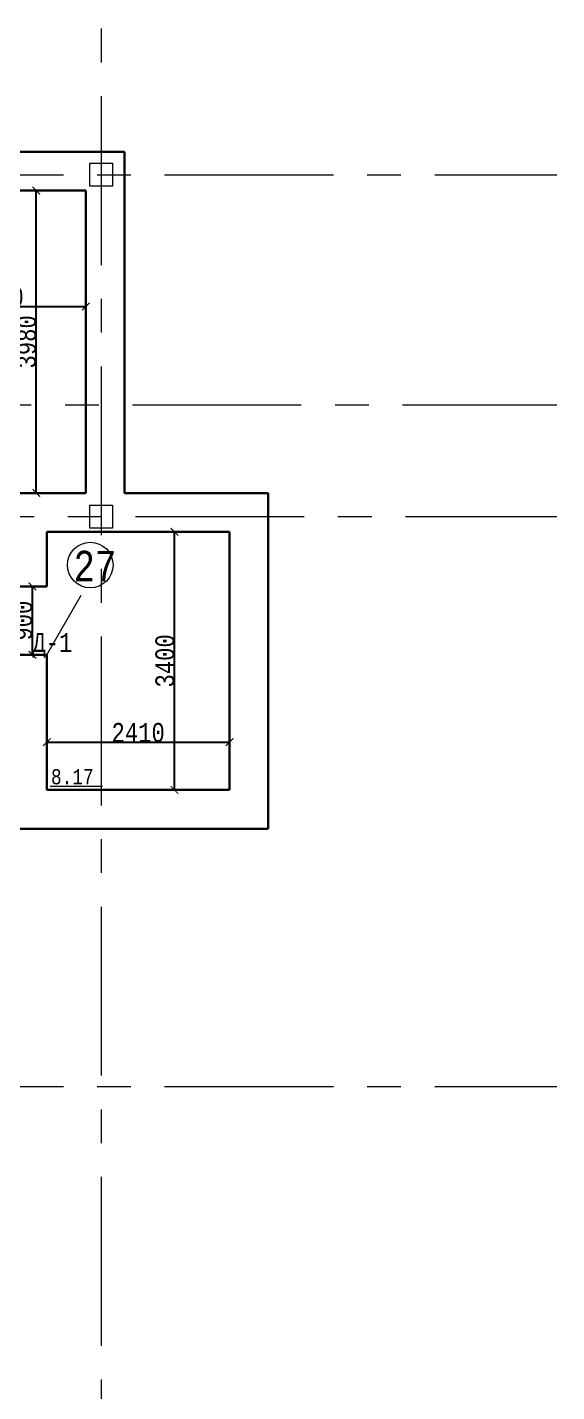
# Model space of a CAD drawing. Header units: millimetres. Extents: x -689206 to 4969298, y -1019800 to 703299.
# Drawn here: x 101471 to 108443, y -222192 to -204234 of the extents above; entities that cross this region are included whole.
import ezdxf

# ---------------------------------------------------------------- set-up
doc = ezdxf.new("R2010")
doc.units = ezdxf.units.MM
doc.linetypes.add('осеваяX2', pattern=[101.6, 63.5, -12.7, 12.7, -12.7])
for name, color, linetype, lineweight in [('несущие', 7, 'Continuous', 30), ('РАЗМЕРЫ', 7, 'Continuous', 9), ('стены', 7, 'Continuous', 20)]:
    doc.layers.add(name, color=color, linetype=linetype, lineweight=lineweight)
doc.layers.add('четотам', color=7, linetype='Continuous')
doc.styles.add('Аннотативный', font='isocteur.ttf', dxfattribs={"width": 0.7, "height": 250})
doc.dimstyles.new('Аннотативный', dxfattribs={"dimscale": 0, "dimtxt": 250, "dimasz": 100, "dimexe": 1.25, "dimexo": 0.625, "dimtad": 1, "dimdec": 0, "dimtxsty": 'Аннотативный', "dimblk": 'ARCHTICK', "dimcen": 2.5, "dimadec": 0, "dimazin": 0, "dimtfac": 1, "dimtdec": 0, "dimtmove": 0, "dimatfit": 3, "dimfxl": 1, "dimarcsym": 0})

# ---------------------------------------------------------------- blocks, each defined once
blk = doc.blocks.new('_ArchTick')
at = {"color": 0, "linetype": 'ByBlock', "const_width": 0.15}
blk.add_lwpolyline([(-0.5, -0.5), (0.5, 0.5)], dxfattribs=at)
blk = doc.blocks.new('*D2216')
at = {"layer": 'Defpoints', "color": 0, "lineweight": 15, "transparency": 16777216}
for p in [(101538, -211593), (101538, -211593), (101538, -212493)]:
    blk.add_point(p, dxfattribs=at)
at = {"layer": 'стены', "color": 0, "lineweight": -2, "transparency": 16777216}
for p, q in [((101538, -211593), (101539, -211593)), ((101538, -212493), (101538, -211593)), ((101538, -212493), (101539, -212493))]:
    blk.add_line(p, q, dxfattribs=at)
at = {"layer": 'стены', "color": 0, "lineweight": -2, "transparency": 16777216, "xscale": 100, "yscale": 100, "zscale": 100}
for p, rotation in [((101538, -211593), 90), ((101538, -212493), 270)]:
    blk.add_blockref('_ArchTick', p, dxfattribs=dict(at, rotation=rotation))
at = {"layer": 'стены', "color": 0, "lineweight": 5, "transparency": 16777216, "insert": (101412, -212043), "char_height": 250, "attachment_point": 5, "rotation": 90, "style": 'Аннотативный'}
blk.add_mtext('900', dxfattribs=at)
blk = doc.blocks.new('*D2241')
at = {"layer": 'Defpoints', "color": 0, "lineweight": 15, "transparency": 16777216}
for p in [(104134, -213642), (101728, -214272), (104134, -214272)]:
    blk.add_point(p, dxfattribs=at)
at = {"layer": 'стены', "color": 0, "lineweight": -2, "transparency": 16777216}
for p, q in [((101728, -214271), (101728, -213641)), ((101728, -213642), (104134, -213642)), ((104134, -214271), (104134, -213641))]:
    blk.add_line(p, q, dxfattribs=at)
at = {"layer": 'стены', "color": 0, "lineweight": -2, "transparency": 16777216, "xscale": 100, "yscale": 100, "zscale": 100, "rotation": 180}
blk.add_blockref('_ArchTick', (101728, -213642), dxfattribs=at)
at = {"layer": 'стены', "color": 0, "lineweight": -2, "transparency": 16777216, "xscale": 100, "yscale": 100, "zscale": 100}
blk.add_blockref('_ArchTick', (104134, -213642), dxfattribs=at)
at = {"layer": 'стены', "color": 0, "lineweight": 5, "transparency": 16777216, "insert": (102931, -213517), "char_height": 250, "attachment_point": 5, "style": 'Аннотативный'}
blk.add_mtext('2410', dxfattribs=at)
blk = doc.blocks.new('*D2341')
at = {"layer": 'Defpoints', "color": 0, "linetype": 'ByBlock', "lineweight": 15, "transparency": 16777216}
for p in [(101589, -206384), (102243, -206384), (102243, -210364)]:
    blk.add_point(p, dxfattribs=at)
at = {"layer": 'РАЗМЕРЫ', "color": 0, "linetype": 'ByBlock', "lineweight": -2, "transparency": 16777216}
for p, q in [((102242, -206384), (101588, -206384)), ((101589, -210364), (101589, -206384)), ((102242, -210364), (101588, -210364))]:
    blk.add_line(p, q, dxfattribs=at)
at = {"layer": 'РАЗМЕРЫ', "color": 0, "linetype": 'ByBlock', "lineweight": -2, "transparency": 16777216, "xscale": 100, "yscale": 100, "zscale": 100}
for p, rotation in [((101589, -206384), 90), ((101589, -210364), 270)]:
    blk.add_blockref('_ArchTick', p, dxfattribs=dict(at, rotation=rotation))
at = {"layer": 'РАЗМЕРЫ', "color": 0, "linetype": 'ByBlock', "lineweight": 5, "transparency": 16777216, "insert": (101463, -208374), "char_height": 250, "attachment_point": 5, "rotation": 90, "style": 'Аннотативный'}
blk.add_mtext('3980', dxfattribs=at)
blk = doc.blocks.new('*D2342')
at = {"layer": 'Defpoints', "color": 0, "linetype": 'ByBlock', "lineweight": 15, "transparency": 16777216}
for p in [(99905, -206384), (102243, -206384), (102243, -207909)]:
    blk.add_point(p, dxfattribs=at)
at = {"layer": 'РАЗМЕРЫ', "color": 0, "linetype": 'ByBlock', "lineweight": -2, "transparency": 16777216}
for p, q in [((99905, -206385), (99905, -207911)), ((102243, -206385), (102243, -207911)), ((99905, -207909), (102243, -207909))]:
    blk.add_line(p, q, dxfattribs=at)
at = {"layer": 'РАЗМЕРЫ', "color": 0, "linetype": 'ByBlock', "lineweight": -2, "transparency": 16777216, "xscale": 100, "yscale": 100, "zscale": 100, "rotation": 180}
blk.add_blockref('_ArchTick', (99905, -207909), dxfattribs=at)
at = {"layer": 'РАЗМЕРЫ', "color": 0, "linetype": 'ByBlock', "lineweight": -2, "transparency": 16777216, "xscale": 100, "yscale": 100, "zscale": 100}
blk.add_blockref('_ArchTick', (102243, -207909), dxfattribs=at)
at = {"layer": 'РАЗМЕРЫ', "color": 0, "linetype": 'ByBlock', "lineweight": 5, "transparency": 16777216, "insert": (101074, -207784), "char_height": 250, "attachment_point": 5, "style": 'Аннотативный'}
blk.add_mtext('2340', dxfattribs=at)
blk = doc.blocks.new('*D2346')
at = {"layer": 'Defpoints', "color": 0, "linetype": 'ByBlock', "lineweight": 15, "transparency": 16777216}
for p in [(103409, -210874), (104134, -210874), (104134, -214272)]:
    blk.add_point(p, dxfattribs=at)
at = {"layer": 'РАЗМЕРЫ', "color": 0, "linetype": 'ByBlock', "lineweight": -2, "transparency": 16777216}
for p, q in [((104134, -210874), (103408, -210874)), ((103409, -214272), (103409, -210874)), ((104134, -214272), (103408, -214272))]:
    blk.add_line(p, q, dxfattribs=at)
at = {"layer": 'РАЗМЕРЫ', "color": 0, "linetype": 'ByBlock', "lineweight": -2, "transparency": 16777216, "xscale": 100, "yscale": 100, "zscale": 100}
for p, rotation in [((103409, -210874), 90), ((103409, -214272), 270)]:
    blk.add_blockref('_ArchTick', p, dxfattribs=dict(at, rotation=rotation))
at = {"layer": 'РАЗМЕРЫ', "color": 0, "linetype": 'ByBlock', "lineweight": 5, "transparency": 16777216, "insert": (103284, -212573), "char_height": 250, "attachment_point": 5, "rotation": 90, "style": 'Аннотативный'}
blk.add_mtext('3400', dxfattribs=at)

msp = doc.modelspace()

# ---------------------------------------------------------------- linework, layer by layer
at = {"layer": 'несущие', "color": 0}
for p, q in [((102752.7, -205874.1), (98330, -205874.1)), ((102752.7, -210364.1), (102752.7, -205874.1)), ((99904.9, -206384.1), (102242.7, -206384.1)), ((102242.7, -210364.1), (102242.7, -206384.1)), ((102242.7, -210364.1), (101016.4, -210364.1)), ((104644.2, -210364.1), (102752.7, -210364.1)), ((104134.2, -210874.1), (101727.7, -210874.1)), ((101727.7, -211592.7), (101727.7, -210874.1)), ((101727.7, -211592.7), (101347.7, -211592.7)), ((101538.9, -211592.7), (101727.7, -211592.7))]:
    msp.add_line(p, q, dxfattribs=at)
at = {"layer": 'РАЗМЕРЫ'}
msp.add_line((101771.5, -214221.5), (102460.8, -214221.5), dxfattribs=at)
at = {"layer": 'стены', "linetype": 'осеваяX2', "lineweight": 5, "ltscale": 35}
for p, q in [((102442.7, -198028.6), (102442.7, -243631.8)), ((46383.8, -206174.1), (108442.7, -206174.1)), ((42404.8, -209201.5), (108442.7, -209201.5)), ((42442.7, -210674.1), (108442.7, -210674.1)), ((46383.8, -218174.1), (108442.7, -218174.1))]:
    msp.add_line(p, q, dxfattribs=at)
at = {"layer": 'стены', "lineweight": 30}
for p, q in [((104644.2, -210364.1), (104644.2, -214782.1)), ((104134.2, -210874.1), (104134.2, -214272.1)), ((101347.7, -212492.7), (101727.7, -212492.7)), ((101727.7, -212492.7), (101727.7, -214272.1)), ((101727.7, -214272.1), (102624.2, -214272.1)), ((102624.2, -214272.1), (104134.2, -214272.1)), ((99905, -214782.1), (102624.2, -214782.1)), ((102624.2, -214782.1), (103134.2, -214782.1)), ((104644.2, -214782.1), (103134.2, -214782.1))]:
    msp.add_line(p, q, dxfattribs=at)
at = {"layer": 'стены', "lineweight": 9}
msp.add_line((101727.7, -212492.7), (102181, -211707.6), dxfattribs=at)
at = {"layer": 'стены', "lineweight": 20}
for points in [[(102292.7, -206024.1), (102592.7, -206024.1), (102592.7, -206324.1), (102292.7, -206324.1)], [(102292.7, -210524.1), (102592.7, -210524.1), (102592.7, -210824.1), (102292.7, -210824.1)]]:
    msp.add_lwpolyline(points, close=True, dxfattribs=at)
at = {"layer": 'четотам', "lineweight": 13}
msp.add_circle((102300, -211311.8), 300, dxfattribs=at)

# ---------------------------------------------------------------- texts
at = {"layer": 'РАЗМЕРЫ', "lineweight": 13, "ltscale": 150, "insert": (102080.3, -211124.6), "char_height": 401.1, "width": 1460, "attachment_point": 1, "style": 'Аннотативный'}
msp.add_mtext('27', dxfattribs=at)
at = {"layer": 'РАЗМЕРЫ', "lineweight": 20, "ltscale": 150, "insert": (101537.7, -212205.2), "char_height": 250, "width": 922.913, "attachment_point": 1, "style": 'Аннотативный'}
msp.add_mtext('Д-1', dxfattribs=at)
at = {"layer": 'РАЗМЕРЫ', "insert": (101783.2, -213997.5), "char_height": 200, "width": 656.117, "attachment_point": 1, "style": 'Аннотативный'}
msp.add_mtext('8.17', dxfattribs=at)

# ---------------------------------------------------------------- dimensions: what is measured, and where the dimension line sits
at = {"layer": 'РАЗМЕРЫ', "linetype": 'ByBlock', "lineweight": 5}
dim = msp.add_linear_dim(base=(101588.9, -206384.1), p1=(102242.7, -210364.1), p2=(102242.7, -206384.1), angle=90, dimstyle='Аннотативный', dxfattribs=at)
dim.commit()
dim.dimension.update_dxf_attribs({"geometry": '*D2341', "text_midpoint": (101463.3, -208374.1)})
dim = msp.add_linear_dim(base=(102242.7, -207909.3), p1=(99904.9, -206384.1), p2=(102242.7, -206384.1), text='2340', dimstyle='Аннотативный', dxfattribs=at)
dim.commit()
dim.dimension.update_dxf_attribs({"geometry": '*D2342', "text_midpoint": (101073.8, -207783.6)})
dim = msp.add_linear_dim(base=(103409.2, -210874.1), p1=(104134.2, -214272.1), p2=(104134.2, -210874.1), angle=90, text='3400', dimstyle='Аннотативный', dxfattribs=at)
dim.commit()
dim.dimension.update_dxf_attribs({"geometry": '*D2346', "text_midpoint": (103283.6, -212573.1)})
at = {"layer": 'стены', "lineweight": 5}
dim = msp.add_linear_dim(base=(101537.7, -211592.7), p1=(101537.7, -212492.7), p2=(101537.7, -211592.7), angle=90, dimstyle='Аннотативный', dxfattribs=at)
dim.commit()
dim.dimension.update_dxf_attribs({"geometry": '*D2216', "text_midpoint": (101412.1, -212042.7)})
dim = msp.add_linear_dim(base=(104134.2, -213642.5), p1=(101727.7, -214272.1), p2=(104134.2, -214272.1), text='2410', dimstyle='Аннотативный', dxfattribs=at)
dim.commit()
dim.dimension.update_dxf_attribs({"geometry": '*D2241', "text_midpoint": (102931, -213516.9)})

doc.saveas('drawing.dxf')
